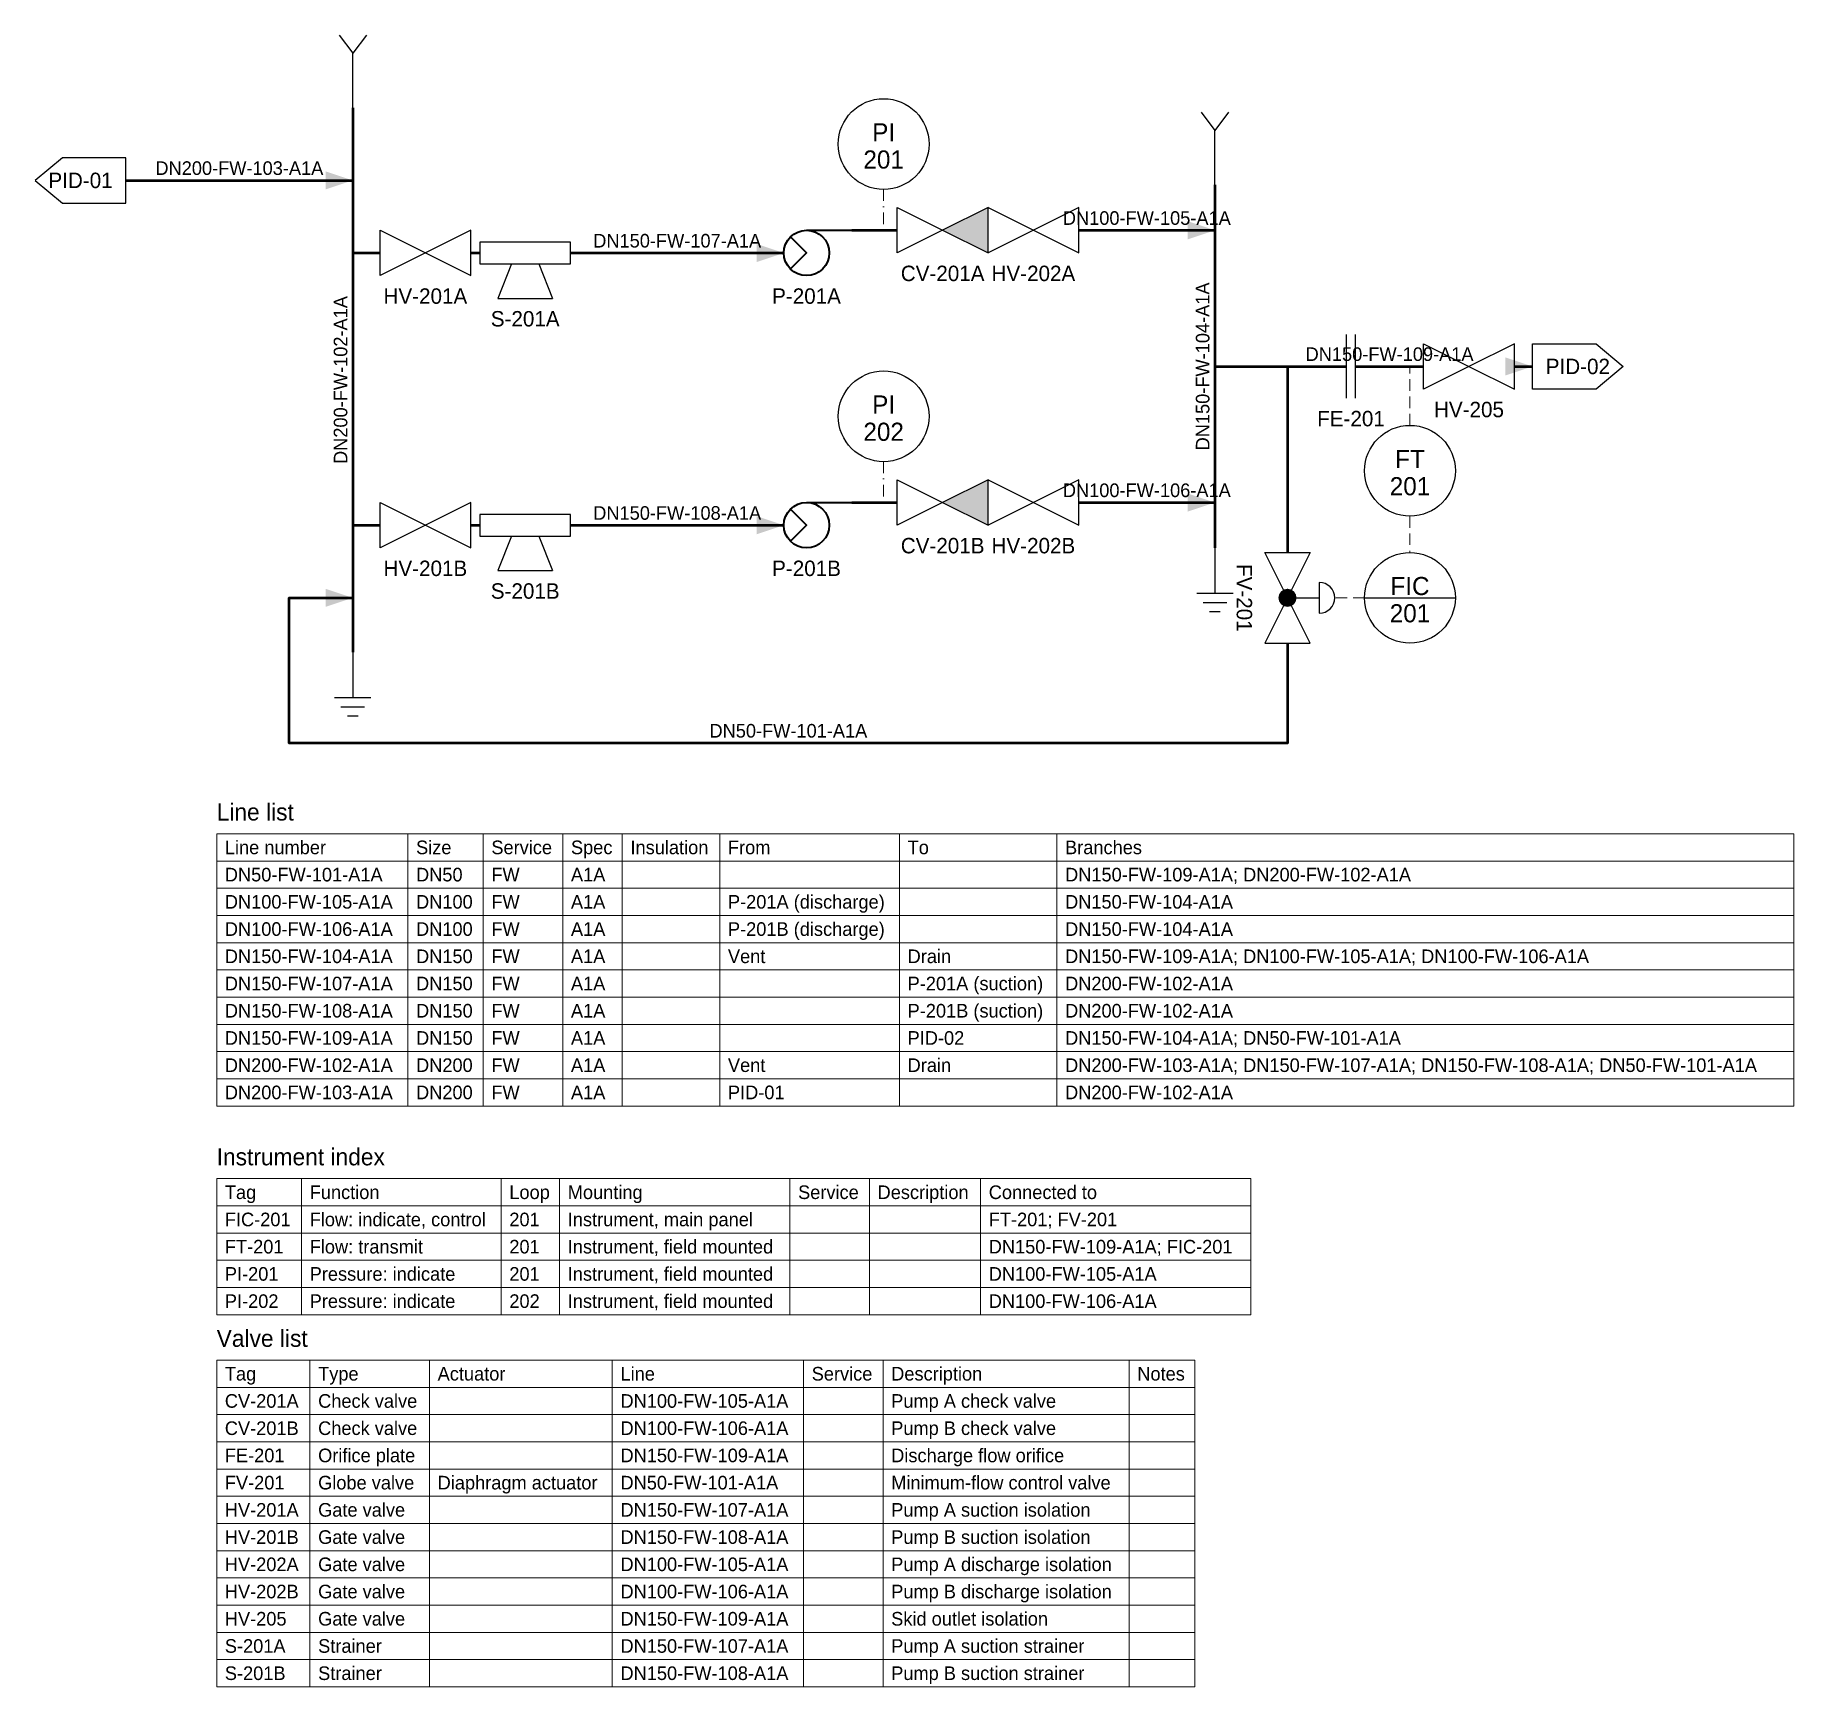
# Model space of a CAD drawing. Header units: millimetres. Extents: x -200 to 1738, y -980 to 840.
import ezdxf
from ezdxf.enums import TextEntityAlignment as Align

# ---------------------------------------------------------------- set-up
doc = ezdxf.new("R2010")
doc.units = ezdxf.units.MM
doc.linetypes.add('DASHDOT', pattern=[25.4, 12.7, -6.35, 0, -6.35])
doc.linetypes.add('DASHED', pattern=[19.05, 12.7, -6.35])
for name, color, linetype, lineweight in [('PID-CONN', 2, 'Continuous', 25), ('PID-EQUIP', 5, 'Continuous', 35), ('PID-INST', 4, 'Continuous', 25), ('PID-LINE-PROC', 7, 'Continuous', 50), ('PID-LINE-SIGNAL', 6, 'Continuous', 18), ('PID-LIST', 7, 'Continuous', 18), ('PID-VALVE', 3, 'Continuous', 25)]:
    doc.layers.add(name, color=color, linetype=linetype, lineweight=lineweight)

# ---------------------------------------------------------------- blocks, each defined once
blk = doc.blocks.new('*U39D7C8EC16928D3B')
at = {"color": 0}
blk.add_line((0, 25), (50, 25), dxfattribs=at)
at = {"color": 0, "flags": 128}
blk.add_lwpolyline([(-18, -18), (0, 0), (-18, 18)], dxfattribs=at)
at = {"color": 0}
blk.add_circle((0, 0), 25, dxfattribs=at)
blk.add_text('P-201A', height=17, dxfattribs=at).set_placement((0, -39), align=Align.TOP_CENTER)
blk = doc.blocks.new('*UD6A423694C108A9E')
at = {"color": 0}
blk.add_line((0, 25), (50, 25), dxfattribs=at)
at = {"color": 0, "flags": 128}
blk.add_lwpolyline([(-18, -18), (0, 0), (-18, 18)], dxfattribs=at)
at = {"color": 0}
blk.add_circle((0, 0), 25, dxfattribs=at)
blk.add_text('P-201B', height=17, dxfattribs=at).set_placement((0, -39), align=Align.TOP_CENTER)
blk = doc.blocks.new('*U32A84CFE1E547175')
at = {"color": 0, "flags": 128}
blk.add_lwpolyline([(1180, 475), (1180, 270)], dxfattribs=at)
blk = doc.blocks.new('*UF6BA3677A6E55CEA')
at = {"color": 0, "flags": 128}
blk.add_lwpolyline([(150, 760), (150, 160)], dxfattribs=at)
at = {"color": 0}
blk.add_text('DN200-FW-102-A1A', height=15, rotation=90, dxfattribs=at).set_placement((136.5, 460), align=Align.MIDDLE_CENTER)
blk = doc.blocks.new('*U51DFAF6C9E9E86F3')
at = {"color": 0, "flags": 128}
blk.add_lwpolyline([(-100, 680), (150, 680)], dxfattribs=at)
at = {"color": 0}
blk.add_solid([(150, 680), (120, 670), (120, 690)], dxfattribs=at)
blk.add_text('DN200-FW-103-A1A', height=15, dxfattribs=at).set_placement((25, 693.5), align=Align.MIDDLE_CENTER)
blk = doc.blocks.new('*U95BC55E40D8B9AA4')
at = {"color": 0, "flags": 128}
blk.add_lwpolyline([(150, 600), (180, 600)], dxfattribs=at)
blk = doc.blocks.new('*U09D99CFE693A36CD')
at = {"color": 0, "flags": 128}
blk.add_lwpolyline([(150, 300), (180, 300)], dxfattribs=at)
blk = doc.blocks.new('*U03102780C0C17483')
at = {"color": 0, "flags": 128}
blk.add_lwpolyline([(1100, 675), (1100, 275)], dxfattribs=at)
at = {"color": 0}
blk.add_text('DN150-FW-104-A1A', height=15, rotation=90, dxfattribs=at).set_placement((1086.5, 475), align=Align.MIDDLE_CENTER)
blk = doc.blocks.new('*UF04E73F427E68C8C')
at = {"color": 0, "flags": 128}
blk.add_lwpolyline([(700, 625), (750, 625)], dxfattribs=at)
blk = doc.blocks.new('*UBEAE04FC23C00F8C')
at = {"color": 0, "flags": 128}
blk.add_lwpolyline([(700, 325), (750, 325)], dxfattribs=at)
blk = doc.blocks.new('*UFC606BE9D7C3C58E')
at = {"color": 0, "flags": 128}
blk.add_lwpolyline([(1100, 475), (1245, 475)], dxfattribs=at)
blk = doc.blocks.new('*U8F4BF32B7371D782')
at = {"color": 0}
for p in [(-15, 40), (15, 40), (0, -40)]:
    blk.add_line(p, (0, 20), dxfattribs=at)
blk = doc.blocks.new('*UCAC165682D1EF7A6')
at = {"color": 0}
for p, q in [((0, 40), (0, -10)), ((-20, -10), (20, -10)), ((-13, -20), (13, -20)), ((-6, -30), (6, -30))]:
    blk.add_line(p, q, dxfattribs=at)
blk = doc.blocks.new('*U47F7ABDC586370FC')
at = {"color": 0, "flags": 128}
blk.add_lwpolyline([(280, 600), (290, 600)], dxfattribs=at)
blk = doc.blocks.new('*UB33351DB040EAC7D')
at = {"color": 0, "flags": 128}
for points in [[(-50, -25), (-50, 25), (0, 0)], [(50, -25), (50, 25), (0, 0)]]:
    blk.add_lwpolyline(points, close=True, dxfattribs=at)
at = {"color": 0}
blk.add_text('HV-201A', height=17, dxfattribs=at).set_placement((0, -39), align=Align.TOP_CENTER)
blk = doc.blocks.new('*U0A36B9CDE1643C75')
at = {"color": 0, "flags": 128}
blk.add_lwpolyline([(390, 600), (625, 600)], dxfattribs=at)
at = {"color": 0}
blk.add_solid([(625, 600), (595, 590), (595, 610)], dxfattribs=at)
blk.add_text('DN150-FW-107-A1A', height=15, dxfattribs=at).set_placement((507.5, 613.5), align=Align.MIDDLE_CENTER)
blk = doc.blocks.new('*U8600E5BA1F54FA4F')
at = {"color": 0}
for p, q in [((-15, -12), (-30, -50)), ((15, -12), (30, -50)), ((-30, -50), (30, -50))]:
    blk.add_line(p, q, dxfattribs=at)
at = {"color": 0, "flags": 128}
blk.add_lwpolyline([(-50, -12), (50, -12), (50, 12), (-50, 12)], close=True, dxfattribs=at)
at = {"color": 0}
blk.add_text('S-201A', height=17, dxfattribs=at).set_placement((0, -64), align=Align.TOP_CENTER)
blk = doc.blocks.new('*U23F1D0EFF784C7CC')
at = {"color": 0, "flags": 128}
for points in [[(-50, -25), (-50, 25), (0, 0)], [(50, -25), (50, 25), (0, 0)]]:
    blk.add_lwpolyline(points, close=True, dxfattribs=at)
at = {"color": 0}
blk.add_solid([(50, -25), (50, 25), (0, 0)], dxfattribs=at)
blk.add_text('CV-201A', height=17, dxfattribs=at).set_placement((0, -39), align=Align.TOP_CENTER)
blk = doc.blocks.new('*UB7F24FE0D33B2941')
at = {"color": 0, "flags": 128}
blk.add_lwpolyline([(950, 625), (1100, 625)], dxfattribs=at)
at = {"color": 0}
blk.add_solid([(1100, 625), (1070, 615), (1070, 635)], dxfattribs=at)
blk.add_text('DN100-FW-105-A1A', height=15, dxfattribs=at).set_placement((1025, 638.5), align=Align.MIDDLE_CENTER)
blk = doc.blocks.new('*U3022CCB0C1470B0A')
at = {"color": 0, "flags": 128}
for points in [[(-50, -25), (-50, 25), (0, 0)], [(50, -25), (50, 25), (0, 0)]]:
    blk.add_lwpolyline(points, close=True, dxfattribs=at)
at = {"color": 0}
blk.add_text('HV-202A', height=17, dxfattribs=at).set_placement((0, -39), align=Align.TOP_CENTER)
blk = doc.blocks.new('*U71CAB46E49EED1B5')
at = {"color": 0, "flags": 128}
blk.add_lwpolyline([(280, 300), (290, 300)], dxfattribs=at)
blk = doc.blocks.new('*U24BA950A43E70C08')
at = {"color": 0, "flags": 128}
for points in [[(-50, -25), (-50, 25), (0, 0)], [(50, -25), (50, 25), (0, 0)]]:
    blk.add_lwpolyline(points, close=True, dxfattribs=at)
at = {"color": 0}
blk.add_text('HV-201B', height=17, dxfattribs=at).set_placement((0, -39), align=Align.TOP_CENTER)
blk = doc.blocks.new('*UB8A0AC0BDFD7EBFA')
at = {"color": 0, "flags": 128}
blk.add_lwpolyline([(390, 300), (625, 300)], dxfattribs=at)
at = {"color": 0}
blk.add_solid([(625, 300), (595, 290), (595, 310)], dxfattribs=at)
blk.add_text('DN150-FW-108-A1A', height=15, dxfattribs=at).set_placement((507.5, 313.5), align=Align.MIDDLE_CENTER)
blk = doc.blocks.new('*UFE333F0B42C731FA')
at = {"color": 0}
for p, q in [((-15, -12), (-30, -50)), ((15, -12), (30, -50)), ((-30, -50), (30, -50))]:
    blk.add_line(p, q, dxfattribs=at)
at = {"color": 0, "flags": 128}
blk.add_lwpolyline([(-50, -12), (50, -12), (50, 12), (-50, 12)], close=True, dxfattribs=at)
at = {"color": 0}
blk.add_text('S-201B', height=17, dxfattribs=at).set_placement((0, -64), align=Align.TOP_CENTER)
blk = doc.blocks.new('*U2CA2F95E9C08E7E5')
at = {"color": 0, "flags": 128}
for points in [[(-50, -25), (-50, 25), (0, 0)], [(50, -25), (50, 25), (0, 0)]]:
    blk.add_lwpolyline(points, close=True, dxfattribs=at)
at = {"color": 0}
blk.add_solid([(50, -25), (50, 25), (0, 0)], dxfattribs=at)
blk.add_text('CV-201B', height=17, dxfattribs=at).set_placement((0, -39), align=Align.TOP_CENTER)
blk = doc.blocks.new('*U58D4C1D12306FB40')
at = {"color": 0, "flags": 128}
blk.add_lwpolyline([(950, 325), (1100, 325)], dxfattribs=at)
at = {"color": 0}
blk.add_solid([(1100, 325), (1070, 315), (1070, 335)], dxfattribs=at)
blk.add_text('DN100-FW-106-A1A', height=15, dxfattribs=at).set_placement((1025, 338.5), align=Align.MIDDLE_CENTER)
blk = doc.blocks.new('*U8E7E62FDD8276153')
at = {"color": 0, "flags": 128}
for points in [[(-50, -25), (-50, 25), (0, 0)], [(50, -25), (50, 25), (0, 0)]]:
    blk.add_lwpolyline(points, close=True, dxfattribs=at)
at = {"color": 0}
blk.add_text('HV-202B', height=17, dxfattribs=at).set_placement((0, -39), align=Align.TOP_CENTER)
blk = doc.blocks.new('*UB9936454988D0715')
at = {"color": 0, "flags": 128}
blk.add_lwpolyline([(1255, 475), (1330, 475)], dxfattribs=at)
at = {"color": 0}
blk.add_text('DN150-FW-109-A1A', height=15, dxfattribs=at).set_placement((1292.5, 488.5), align=Align.MIDDLE_CENTER)
blk = doc.blocks.new('*U673BDA30306CF704')
at = {"color": 0}
for p, q in [((-5, -35), (-5, 35)), ((5, -35), (5, 35))]:
    blk.add_line(p, q, dxfattribs=at)
blk.add_text('FE-201', height=17, dxfattribs=at).set_placement((0, -49), align=Align.TOP_CENTER)
blk = doc.blocks.new('*U15471D9B41259015')
at = {"color": 0, "flags": 128}
blk.add_lwpolyline([(1430, 475), (1450, 475)], dxfattribs=at)
at = {"color": 0}
blk.add_solid([(1450, 475), (1420, 465), (1420, 485)], dxfattribs=at)
blk = doc.blocks.new('*U9D7912B42C520A50')
at = {"color": 0, "flags": 128}
for points in [[(-50, -25), (-50, 25), (0, 0)], [(50, -25), (50, 25), (0, 0)]]:
    blk.add_lwpolyline(points, close=True, dxfattribs=at)
at = {"color": 0}
blk.add_text('HV-205', height=17, dxfattribs=at).set_placement((0, -39), align=Align.TOP_CENTER)
blk = doc.blocks.new('*U8E9D692700883AE0')
at = {"color": 0, "flags": 128}
blk.add_lwpolyline([(1180, 170), (1180, 60), (80, 60), (80, 220), (150, 220)], dxfattribs=at)
at = {"color": 0}
blk.add_solid([(150, 220), (120, 210), (120, 230)], dxfattribs=at)
blk.add_text('DN50-FW-101-A1A', height=15, rotation=360, dxfattribs=at).set_placement((630, 73.5), align=Align.MIDDLE_CENTER)
blk = doc.blocks.new('*U8ABA15F65EBB93A2')
blk.add_hatch(color=0).paths.add_polyline_path([(10, 0), (9.2, 3.8), (7.1, 7.1), (3.8, 9.2), (0, 10), (-3.8, 9.2), (-7.1, 7.1), (-9.2, 3.8), (-10, 0), (-9.2, -3.8), (-7.1, -7.1), (-3.8, -9.2), (0, -10), (3.8, -9.2), (7.1, -7.1), (9.2, -3.8)])
at = {"color": 0}
for p, q in [((-17, 35), (17, 35)), ((0, 0), (0, 35))]:
    blk.add_line(p, q, dxfattribs=at)
at = {"color": 0, "flags": 128}
for points in [[(-50, -25), (-50, 25), (0, 0)], [(50, -25), (50, 25), (0, 0)]]:
    blk.add_lwpolyline(points, close=True, dxfattribs=at)
at = {"color": 0}
blk.add_arc((0, 35), 17, 0, 180, dxfattribs=at)
blk.add_text('FV-201', height=17, dxfattribs=at).set_placement((0, -39), align=Align.TOP_CENTER)
blk = doc.blocks.new('*U47BCB28029FA2508')
at = {"color": 0}
blk.add_circle((0, 0), 50, dxfattribs=at)
for s, p in [('PI', (0, 13)), ('201', (0, -17))]:
    blk.add_text(s, height=20, dxfattribs=at).set_placement(p, align=Align.MIDDLE_CENTER)
blk = doc.blocks.new('*U7B88CF67C000A35B')
at = {"color": 0}
blk.add_circle((0, 0), 50, dxfattribs=at)
for s, p in [('PI', (0, 13)), ('202', (0, -17))]:
    blk.add_text(s, height=20, dxfattribs=at).set_placement(p, align=Align.MIDDLE_CENTER)
blk = doc.blocks.new('*U0EDFE1395E56AA5D')
at = {"color": 0}
blk.add_circle((0, 0), 50, dxfattribs=at)
for s, p in [('FT', (0, 13)), ('201', (0, -17))]:
    blk.add_text(s, height=20, dxfattribs=at).set_placement(p, align=Align.MIDDLE_CENTER)
blk = doc.blocks.new('*U2066C6E66AEB8119')
at = {"color": 0}
blk.add_line((-50, 0), (50, 0), dxfattribs=at)
blk.add_circle((0, 0), 50, dxfattribs=at)
for s, p in [('FIC', (0, 13)), ('201', (0, -17))]:
    blk.add_text(s, height=20, dxfattribs=at).set_placement(p, align=Align.MIDDLE_CENTER)
blk = doc.blocks.new('*U2C958C3E8267B82B')
at = {"color": 0, "linetype": 'DASHDOT', "flags": 128}
blk.add_lwpolyline([(735, 670), (735, 625)], dxfattribs=at)
blk = doc.blocks.new('*UD4C2FC1EBFDB1683')
at = {"color": 0, "linetype": 'DASHDOT', "flags": 128}
blk.add_lwpolyline([(735, 370), (735, 325)], dxfattribs=at)
blk = doc.blocks.new('*U8F7AAC912C793515')
at = {"color": 0, "linetype": 'DASHED', "flags": 128}
blk.add_lwpolyline([(1315, 410), (1315, 475)], dxfattribs=at)
blk = doc.blocks.new('*UA166184FB466500F')
at = {"color": 0, "linetype": 'DASHED', "flags": 128}
blk.add_lwpolyline([(1315, 310), (1315, 270)], dxfattribs=at)
blk = doc.blocks.new('*U53F7654A9DBCCE6E')
at = {"color": 0, "linetype": 'DASHED', "flags": 128}
blk.add_lwpolyline([(1265, 220), (1232, 220)], dxfattribs=at)
blk = doc.blocks.new('*U0086A1BA6AAFEB83')
at = {"color": 0, "flags": 128}
blk.add_lwpolyline([(50, 25), (-20, 25), (-50, 0), (-20, -25), (50, -25)], close=True, dxfattribs=at)
at = {"color": 0}
blk.add_text('PID-01', height=17, dxfattribs=at).set_placement((0, 0), align=Align.MIDDLE_CENTER)
blk = doc.blocks.new('*U876DF4AEBA4AD799')
at = {"color": 0, "flags": 128}
blk.add_lwpolyline([(-50, 25), (20, 25), (50, 0), (20, -25), (-50, -25)], close=True, dxfattribs=at)
at = {"color": 0}
blk.add_text('PID-02', height=17, dxfattribs=at).set_placement((0, 0), align=Align.MIDDLE_CENTER)
blk = doc.blocks.new('*U25FC32B43ADE8BD3')
at = {"color": 0}
for p, q in [((0, 0), (1738, 0)), ((0, 0), (0, -300)), ((210.7, 0), (210.7, -300)), ((293.7, 0), (293.7, -300)), ((381.4, 0), (381.4, -300)), ((447, 0), (447, -300)), ((554.4, 0), (554.4, -300)), ((752.4, 0), (752.4, -300)), ((925.9, 0), (925.9, -300)), ((1738, 0), (1738, -300)), ((0, -30), (1738, -30)), ((0, -60), (1738, -60)), ((0, -90), (1738, -90)), ((0, -120), (1738, -120)), ((0, -150), (1738, -150)), ((0, -180), (1738, -180)), ((0, -210), (1738, -210)), ((0, -240), (1738, -240)), ((0, -270), (1738, -270)), ((0, -300), (1738, -300))]:
    blk.add_line(p, q, dxfattribs=at)
blk.add_text('Line list', height=18.75, dxfattribs=at).set_placement((0, 9), align=Align.BOTTOM_LEFT)
for s, p in [('Line number', (9, -15)), ('Size', (219.7, -15)), ('Service', (302.7, -15)), ('Spec', (390.4, -15)), ('Insulation', (456, -15)), ('From', (563.4, -15)), ('To', (761.4, -15)), ('Branches', (934.9, -15)), ('DN50-FW-101-A1A', (9, -45)), ('DN50', (219.7, -45)), ('FW', (302.7, -45)), ('A1A', (390.4, -45)), ('DN150-FW-109-A1A; DN200-FW-102-A1A', (934.9, -45)), ('DN100-FW-105-A1A', (9, -75)), ('DN100', (219.7, -75)), ('FW', (302.7, -75)), ('A1A', (390.4, -75)), ('P-201A (discharge)', (563.4, -75)), ('DN150-FW-104-A1A', (934.9, -75)), ('P-201B (discharge)', (563.4, -105)), ('DN100-FW-106-A1A', (9, -105)), ('DN100', (219.7, -105)), ('FW', (302.7, -105)), ('A1A', (390.4, -105)), ('DN150-FW-104-A1A', (934.9, -105)), ('DN150-FW-104-A1A', (9, -135)), ('DN150', (219.7, -135)), ('FW', (302.7, -135)), ('A1A', (390.4, -135)), ('Vent', (563.4, -135)), ('Drain', (761.4, -135)), ('DN150-FW-109-A1A; DN100-FW-105-A1A; DN100-FW-106-A1A', (934.9, -135)), ('DN150-FW-107-A1A', (9, -165)), ('DN150', (219.7, -165)), ('FW', (302.7, -165)), ('A1A', (390.4, -165)), ('P-201A (suction)', (761.4, -165)), ('DN200-FW-102-A1A', (934.9, -165)), ('DN150-FW-108-A1A', (9, -195)), ('DN150', (219.7, -195)), ('FW', (302.7, -195)), ('A1A', (390.4, -195)), ('P-201B (suction)', (761.4, -195)), ('DN200-FW-102-A1A', (934.9, -195)), ('DN150-FW-109-A1A', (9, -225)), ('DN150', (219.7, -225)), ('FW', (302.7, -225)), ('A1A', (390.4, -225)), ('PID-02', (761.4, -225)), ('DN150-FW-104-A1A; DN50-FW-101-A1A', (934.9, -225)), ('DN200-FW-102-A1A', (9, -255)), ('DN200', (219.7, -255)), ('FW', (302.7, -255)), ('A1A', (390.4, -255)), ('Vent', (563.4, -255)), ('Drain', (761.4, -255)), ('DN200-FW-103-A1A; DN150-FW-107-A1A; DN150-FW-108-A1A; DN50-FW-101-A1A', (934.9, -255)), ('DN200-FW-103-A1A', (9, -285)), ('DN200', (219.7, -285)), ('FW', (302.7, -285)), ('A1A', (390.4, -285)), ('PID-01', (563.4, -285)), ('DN200-FW-102-A1A', (934.9, -285))]:
    blk.add_text(s, height=15, dxfattribs=at).set_placement(p, align=Align.MIDDLE_LEFT)
blk = doc.blocks.new('*UDBAE95E54558B84E')
at = {"color": 0}
for p, q in [((0, 0), (1139.6, 0)), ((0, 0), (0, -150)), ((93.5, 0), (93.5, -150)), ((313.5, 0), (313.5, -150)), ((377.9, 0), (377.9, -150)), ((631.7, 0), (631.7, -150)), ((719.3, 0), (719.3, -150)), ((841.8, 0), (841.8, -150)), ((1139.6, 0), (1139.6, -150)), ((0, -30), (1139.6, -30)), ((0, -60), (1139.6, -60)), ((0, -90), (1139.6, -90)), ((0, -120), (1139.6, -120)), ((0, -150), (1139.6, -150))]:
    blk.add_line(p, q, dxfattribs=at)
blk.add_text('Instrument index', height=18.75, dxfattribs=at).set_placement((0, 9), align=Align.BOTTOM_LEFT)
for s, p in [('Tag', (9, -15)), ('Function', (102.5, -15)), ('Loop', (322.5, -15)), ('Mounting', (386.9, -15)), ('Service', (640.7, -15)), ('Description', (728.3, -15)), ('Connected to', (850.8, -15)), ('FIC-201', (9, -45)), ('Flow: indicate, control', (102.5, -45)), ('201', (322.5, -45)), ('Instrument, main panel', (386.9, -45)), ('FT-201; FV-201', (850.8, -45)), ('FT-201', (9, -75)), ('Flow: transmit', (102.5, -75)), ('201', (322.5, -75)), ('Instrument, field mounted', (386.9, -75)), ('DN150-FW-109-A1A; FIC-201', (850.8, -75)), ('Pressure: indicate', (102.5, -105)), ('Instrument, field mounted', (386.9, -105)), ('PI-201', (9, -105)), ('201', (322.5, -105)), ('DN100-FW-105-A1A', (850.8, -105)), ('PI-202', (9, -135)), ('Pressure: indicate', (102.5, -135)), ('202', (322.5, -135)), ('Instrument, field mounted', (386.9, -135)), ('DN100-FW-106-A1A', (850.8, -135))]:
    blk.add_text(s, height=15, dxfattribs=at).set_placement(p, align=Align.MIDDLE_LEFT)
blk = doc.blocks.new('*U93531BC48CD6DCDA')
at = {"color": 0}
for p, q in [((0, 0), (1078, 0)), ((0, 0), (0, -360)), ((102.8, 0), (102.8, -360)), ((234.5, 0), (234.5, -360)), ((436, 0), (436, -360)), ((646.7, 0), (646.7, -360)), ((734.3, 0), (734.3, -360)), ((1005.5, 0), (1005.5, -360)), ((1078, 0), (1078, -360)), ((0, -30), (1078, -30)), ((0, -60), (1078, -60)), ((0, -90), (1078, -90)), ((0, -120), (1078, -120)), ((0, -150), (1078, -150)), ((0, -180), (1078, -180)), ((0, -210), (1078, -210)), ((0, -240), (1078, -240)), ((0, -270), (1078, -270)), ((0, -300), (1078, -300)), ((0, -330), (1078, -330)), ((0, -360), (1078, -360))]:
    blk.add_line(p, q, dxfattribs=at)
blk.add_text('Valve list', height=18.75, dxfattribs=at).set_placement((0, 9), align=Align.BOTTOM_LEFT)
for s, p in [('Tag', (9, -15)), ('Type', (111.8, -15)), ('Actuator', (243.5, -15)), ('Line', (445, -15)), ('Service', (655.7, -15)), ('Description', (743.3, -15)), ('Notes', (1014.5, -15)), ('CV-201A', (9, -45)), ('Check valve', (111.8, -45)), ('DN100-FW-105-A1A', (445, -45)), ('Pump A check valve', (743.3, -45)), ('CV-201B', (9, -75)), ('Check valve', (111.8, -75)), ('DN100-FW-106-A1A', (445, -75)), ('Pump B check valve', (743.3, -75)), ('Orifice plate', (111.8, -105)), ('Discharge flow orifice', (743.3, -105)), ('FE-201', (9, -105)), ('DN150-FW-109-A1A', (445, -105)), ('FV-201', (9, -135)), ('Globe valve', (111.8, -135)), ('Diaphragm actuator', (243.5, -135)), ('DN50-FW-101-A1A', (445, -135)), ('Minimum-flow control valve', (743.3, -135)), ('HV-201A', (9, -165)), ('Gate valve', (111.8, -165)), ('DN150-FW-107-A1A', (445, -165)), ('Pump A suction isolation', (743.3, -165)), ('HV-201B', (9, -195)), ('Gate valve', (111.8, -195)), ('DN150-FW-108-A1A', (445, -195)), ('Pump B suction isolation', (743.3, -195)), ('HV-202A', (9, -225)), ('Gate valve', (111.8, -225)), ('DN100-FW-105-A1A', (445, -225)), ('Pump A discharge isolation', (743.3, -225)), ('HV-202B', (9, -255)), ('Gate valve', (111.8, -255)), ('DN100-FW-106-A1A', (445, -255)), ('Pump B discharge isolation', (743.3, -255)), ('HV-205', (9, -285)), ('Gate valve', (111.8, -285)), ('DN150-FW-109-A1A', (445, -285)), ('Skid outlet isolation', (743.3, -285)), ('S-201A', (9, -315)), ('Strainer', (111.8, -315)), ('DN150-FW-107-A1A', (445, -315)), ('Pump A suction strainer', (743.3, -315)), ('S-201B', (9, -345)), ('Strainer', (111.8, -345)), ('DN150-FW-108-A1A', (445, -345)), ('Pump B suction strainer', (743.3, -345))]:
    blk.add_text(s, height=15, dxfattribs=at).set_placement(p, align=Align.MIDDLE_LEFT)

msp = doc.modelspace()

# ---------------------------------------------------------------- block references
at = {"layer": 'PID-CONN'}
for name, p in [('*U8F4BF32B7371D782', (150, 800)), ('*U8F4BF32B7371D782', (1100, 715)), ('*U0086A1BA6AAFEB83', (-150, 680)), ('*U876DF4AEBA4AD799', (1500, 475)), ('*UCAC165682D1EF7A6', (1100, 235)), ('*UCAC165682D1EF7A6', (150, 120))]:
    msp.add_blockref(name, p, dxfattribs=at)
at = {"layer": 'PID-EQUIP'}
for name, p in [('*U39D7C8EC16928D3B', (650, 600)), ('*UD6A423694C108A9E', (650, 300))]:
    msp.add_blockref(name, p, dxfattribs=at)
at = {"layer": 'PID-INST'}
for name, p in [('*U47BCB28029FA2508', (735, 720)), ('*U7B88CF67C000A35B', (735, 420)), ('*U0EDFE1395E56AA5D', (1315, 360)), ('*U2066C6E66AEB8119', (1315, 220))]:
    msp.add_blockref(name, p, dxfattribs=at)
at = {"layer": 'PID-LINE-PROC'}
for name in ['*UF6BA3677A6E55CEA', '*U51DFAF6C9E9E86F3', '*U03102780C0C17483', '*UB7F24FE0D33B2941', '*U0A36B9CDE1643C75', '*UF04E73F427E68C8C', '*U95BC55E40D8B9AA4', '*U47F7ABDC586370FC', '*UB9936454988D0715', '*U15471D9B41259015', '*UFC606BE9D7C3C58E', '*U32A84CFE1E547175', '*U58D4C1D12306FB40', '*UB8A0AC0BDFD7EBFA', '*UBEAE04FC23C00F8C', '*U09D99CFE693A36CD', '*U71CAB46E49EED1B5', '*U8E9D692700883AE0']:
    msp.add_blockref(name, (0, 0), dxfattribs=at)
at = {"layer": 'PID-LINE-SIGNAL'}
for name in ['*U2C958C3E8267B82B', '*U8F7AAC912C793515', '*UD4C2FC1EBFDB1683', '*UA166184FB466500F', '*U53F7654A9DBCCE6E']:
    msp.add_blockref(name, (0, 0), dxfattribs=at)
at = {"layer": 'PID-LIST'}
for name, p in [('*U25FC32B43ADE8BD3', (0, -40)), ('*UDBAE95E54558B84E', (0, -420)), ('*U93531BC48CD6DCDA', (0, -620))]:
    msp.add_blockref(name, p, dxfattribs=at)
at = {"layer": 'PID-VALVE'}
for name, p in [('*U23F1D0EFF784C7CC', (800, 625)), ('*U3022CCB0C1470B0A', (900, 625)), ('*UB33351DB040EAC7D', (230, 600)), ('*U8600E5BA1F54FA4F', (340, 600)), ('*U673BDA30306CF704', (1250, 475)), ('*U9D7912B42C520A50', (1380, 475)), ('*U2CA2F95E9C08E7E5', (800, 325)), ('*U8E7E62FDD8276153', (900, 325)), ('*U24BA950A43E70C08', (230, 300)), ('*UFE333F0B42C731FA', (340, 300))]:
    msp.add_blockref(name, p, dxfattribs=at)
at = {"layer": 'PID-VALVE', "rotation": -90}
msp.add_blockref('*U8ABA15F65EBB93A2', (1180, 220), dxfattribs=at)

doc.saveas('drawing.dxf')
